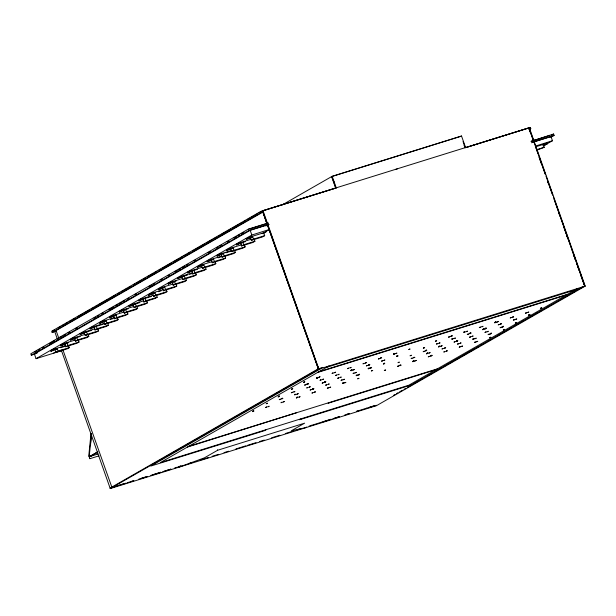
<?xml version="1.0" encoding="UTF-8"?>
<svg xmlns="http://www.w3.org/2000/svg" width="616" height="616" viewBox="0 0 616 616"><rect width="100%" height="100%" fill="white"/><g stroke="black" fill="none" stroke-linecap="round" stroke-linejoin="round"><path stroke-width="0.92" d="M90.544 444.644L91.461 434.457M91.014 433.441L88.781 455.725L89.189 456.756L97.929 454.023M91.522 433.541L89.189 456.756L97.952 451.736M331.793 176.515L335.874 188.034L260.861 211.388L51.713 331.223L52.129 332.386L54.87 331.531M58.173 327.974L60.676 326.542M62.339 325.587L64.01 324.632M65.681 323.677L67.344 322.722M69.847 321.29L71.51 320.335M73.181 319.381L74.844 318.426M77.347 316.994L82.352 314.122M84.015 313.167L89.851 309.825M91.522 308.87L94.025 307.438M95.688 306.483L97.359 305.528M99.022 304.574L108.193 299.314M109.864 298.36L115.693 295.018M117.363 294.063L119.866 292.631M121.529 291.676L123.2 290.721M124.863 289.766L127.366 288.334M129.037 287.379L130.7 286.425M133.202 284.985L134.865 284.03M136.536 283.075L141.541 280.211M143.205 279.256L145.707 277.824M147.37 276.869L149.041 275.914M150.712 274.959L153.207 273.527M154.878 272.572L156.541 271.618M159.044 270.178L160.714 269.223M162.378 268.268L171.548 263.017M173.219 262.062L179.056 258.72M180.719 257.765L182.39 256.81M184.053 255.856L186.556 254.416M188.219 253.461L189.89 252.506M192.392 251.074L194.055 250.119M195.726 249.164L204.897 243.913M206.56 242.958L212.397 239.609M214.068 238.654L216.562 237.222M218.233 236.267L219.904 235.312M221.567 234.357L230.738 229.106M232.401 228.151L238.238 224.802M239.909 223.847L242.411 222.415M244.075 221.46L245.745 220.505M247.409 219.55L249.911 218.118M251.582 217.163L253.245 216.208M254.916 215.254L257.411 213.821M259.082 212.867L262.97 210.641L529.321 127.697L585.2 286.117L376.561 405.644L110.256 488.565L61.223 349.888M53.746 330.592L54.547 330.13L52.452 330.8M52.129 332.386L261.269 212.551L263.379 211.804M54.608 331.416L263.009 212.012M282.428 204.797L332.163 176.299L461.523 136.02L465.604 147.54M265.735 225.987L268.514 224.401L268.014 222.992L248.44 229.083L30.8 353.784L31.3 355.193L34.973 354.046M34.735 352.098L36.398 351.143M38.061 350.188L39.732 349.233M42.227 347.801L43.898 346.846M49.727 343.505L54.724 340.64M60.561 337.298L62.224 336.344M63.895 335.389L65.558 334.434M68.06 333.002L69.724 332.047M75.56 328.705L77.223 327.75M93.886 318.202L95.549 317.248M97.22 316.293L98.883 315.338M101.386 313.906L103.049 312.951M108.886 309.609L113.883 306.745M115.546 305.79L118.049 304.358M119.712 303.403L121.383 302.448M123.046 301.494L124.717 300.539M127.212 299.106L128.883 298.152M134.712 294.81L136.375 293.855M148.88 286.694L151.374 285.262M153.045 284.307L154.708 283.352M160.537 280.018L162.208 279.063M168.037 275.722L169.708 274.767M174.705 271.902L177.2 270.47M178.871 269.515L180.534 268.561M182.205 267.606L184.7 266.174M186.371 265.219L188.034 264.264M193.871 260.922L195.534 259.967M208.031 252.806L210.533 251.374M216.362 248.032L218.025 247.078M219.696 246.123L221.36 245.168M227.196 241.826L228.859 240.871M233.857 238.007L236.359 236.575M238.022 235.62L239.693 234.665M241.356 233.71L243.859 232.278M333.472 181.866L334.018 181.543M31.3 355.193L248.941 230.492L268.514 224.401M61.7 350.666L36.059 358.666L34.396 353.984L250.188 230.345L267.945 224.732L318.849 369.061L110.256 488.565M268.014 222.992L267.444 223.315L262.97 210.641M36.059 358.666L251.844 235.027L269.592 229.414M55.086 349.996L55.91 352.337L58.089 351.089L57.265 348.748L50.997 351.266L50.812 350.735L52.984 349.488L65.566 345.599M64.857 344.398L65.681 346.739L67.86 345.491L67.036 343.15L60.768 345.668L60.584 345.137L62.755 343.89L75.337 340.001M74.628 338.8L75.452 341.141L77.624 339.893L76.808 337.553L70.54 340.063L70.355 339.539L72.526 338.292L85.108 334.403M84.4 333.202L85.224 335.543L87.395 334.296L86.579 331.955L80.311 334.465L80.118 333.941L82.298 332.694L94.879 328.805M94.171 327.604L94.995 329.937L97.166 328.698L96.342 326.357L90.082 328.867L89.89 328.343L92.069 327.096L104.651 323.207M103.942 322.006L104.766 324.339L106.938 323.1L106.114 320.759L99.846 323.269L99.661 322.745L101.84 321.498L114.414 317.61M113.714 316.408L114.53 318.741L116.709 317.502L115.885 315.161L109.617 317.671L109.432 317.148L111.611 315.9L124.186 312.012M123.485 310.81L124.301 313.144L126.48 311.904L125.656 309.563L119.389 312.073L119.204 311.55L121.375 310.302L133.957 306.414M133.249 305.213L134.072 307.546L136.251 306.306L135.428 303.965L129.16 306.475L128.975 305.952L131.146 304.704L143.728 300.816M143.02 299.615L143.844 301.948L146.023 300.708L145.199 298.367L138.931 300.877L138.746 300.354L140.918 299.106L153.5 295.218M152.791 294.017L153.615 296.35L155.786 295.11L154.97 292.769L148.702 295.28L148.518 294.756L150.689 293.509L163.271 289.62M162.562 288.419L163.386 290.752L165.558 289.505L164.742 287.171L158.474 289.682L158.281 289.158L160.46 287.911L173.042 284.022M172.334 282.821L173.158 285.154L175.329 283.907L174.505 281.574L168.245 284.084L168.053 283.553L170.232 282.313L182.813 278.424M182.105 277.223L182.929 279.556L185.1 278.309L184.276 275.976L178.009 278.486L177.824 277.955L180.003 276.715L192.577 272.826M191.876 271.625L192.7 273.958L194.872 272.711L194.048 270.378L187.78 272.888L187.595 272.357L189.774 271.117L202.348 267.228M201.648 266.027L202.464 268.36L204.643 267.113L203.819 264.78L197.551 267.29L197.366 266.759L199.545 265.519L212.12 261.631M211.419 260.429L212.235 262.762L214.414 261.515L213.59 259.182L207.322 261.692L207.138 261.161L209.309 259.921L221.891 256.033M221.183 254.832L222.006 257.165L224.185 255.917L223.362 253.584L217.094 256.094L216.909 255.563L219.08 254.323L231.662 250.435M230.954 249.234L231.778 251.567L233.957 250.319L233.133 247.986L226.865 250.496L226.68 249.965L228.852 248.725L241.434 244.837M240.725 243.636L241.549 245.969L243.72 244.721L242.904 242.388L236.636 244.899L236.452 244.367L238.623 243.12L251.205 239.239M250.496 238.038L246.408 239.301L246.215 238.769L248.394 237.522L263.671 232.802L264.68 235.674L262.501 236.914L251.32 240.371L250.496 238.038L252.675 236.79L253.492 239.124L251.32 240.371M267.891 226.411L268.43 226.111M50.997 351.266L53.169 350.019L52.984 349.488M60.768 345.668L67.036 343.15M70.54 340.063L76.808 337.553M80.311 334.465L82.482 333.225L82.298 332.694M90.082 328.867L92.254 327.627L92.069 327.096M99.846 323.269L102.025 322.029L101.84 321.498M109.617 317.671L115.885 315.161M119.389 312.073L121.568 310.834L121.375 310.302M129.16 306.475L131.339 305.236L131.146 304.704M138.931 300.877L141.102 299.63L140.918 299.106M148.702 295.28L150.874 294.032L150.689 293.509M158.474 289.682L164.742 287.171M168.245 284.084L170.416 282.836L170.232 282.313M178.009 278.486L180.188 277.238L180.003 276.715M187.78 272.888L189.959 271.641L189.774 271.117M197.551 267.29L199.73 266.043L199.545 265.519M207.322 261.692L213.59 259.182M217.094 256.094L219.265 254.847L219.08 254.323M226.865 250.496L229.036 249.249L228.852 248.725M236.636 244.899L238.808 243.651L245.43 241.595M246.408 239.301L248.579 238.053L248.394 237.522M53.453 353.253L56.734 351.366M262.185 233.656L269.223 229.622M263.964 233.102L266.466 231.67M68.515 345.484L69.269 347.632L67.098 348.879L55.91 352.337M78.286 339.886L79.041 342.034L76.861 343.281L65.681 346.739M88.057 334.288L88.812 336.436L86.633 337.684L75.452 341.141M97.821 328.69L98.583 330.838L96.404 332.086L85.224 335.543M107.592 323.092L108.354 325.24L106.175 326.488L94.995 329.937M117.363 317.494L118.118 319.642L115.947 320.89L104.766 324.339M127.135 311.896L127.889 314.045L125.718 315.292L114.53 318.741M136.906 306.298L137.661 308.447L135.489 309.694L124.301 313.144M146.677 300.7L147.432 302.849L145.261 304.096L134.072 307.546M156.449 295.103L157.203 297.251L155.024 298.498L143.844 301.948M166.22 289.505L166.975 291.653L164.795 292.9L153.615 296.35M175.991 283.907L176.746 286.055L174.567 287.302L163.386 290.752M185.755 278.309L186.517 280.457L184.338 281.704L173.158 285.154M195.526 272.711L196.288 274.859L194.109 276.107L182.929 279.556M205.297 267.113L206.052 269.261L203.881 270.509L192.7 273.958M215.069 261.515L215.823 263.663L213.652 264.903L202.464 268.36M224.84 255.917L225.595 258.065L223.423 259.305L212.235 262.762M234.611 250.319L235.366 252.468L233.195 253.707L222.006 257.165M244.383 244.721L245.137 246.87L242.958 248.109L231.778 251.567M254.154 239.124L254.909 241.272L252.729 242.511L241.549 245.969M460.968 136.336L461.523 136.02M528.905 127.928L466.289 147.44M528.674 128.39L530.337 127.435L530.769 128.629L529.098 129.583M530.953 141.357L553.607 134.011L554.107 135.42L550.773 137.337M531.454 142.773L554.107 135.42M551.104 135.443L553.607 134.011M545.868 143.975L547.316 143.143L547.509 143.674L542.881 145.684M543.312 145.992L552.475 140.741L551.012 136.636L533.795 141.742M547.509 143.674L543.42 144.953L544.251 147.286L536.921 150.15M89.451 456.679L97.42 452.113M90.598 456.317L97.744 452.229M89.235 456.733L89.928 458.674M321.413 368.299L150.774 466.073L264.541 430.646L266.435 429.56M329.029 365.927L160.283 462.616L408.793 385.231L577.538 288.55M253.8 411.041L252.406 411.634L253.8 411.041L252.722 411.034M279.533 396.296L278.147 396.889L279.533 396.296L278.455 396.288M317.679 377.454L317.987 377.7L316.593 378.293L317.987 377.7M281.397 398.629L282.605 398.144M281.828 398.383L282.136 398.637L281.52 398.991L282.906 398.398L282.136 398.637M307.145 383.876L308.223 383.891L306.837 384.484L308.223 383.891M318.749 377.231L319.696 376.884M308.1 383.529L306.891 384.022M319.488 377.231L318.872 377.585L320.135 376.638M294.964 394.294L295.272 394.548L294.656 394.895L296.042 394.302L294.71 394.44M296.673 397.343L297.751 397.358L296.365 397.951L297.751 397.358M297.628 397.004L296.419 397.489M312.766 388.75L313.074 389.004L312.458 389.358L313.844 388.765L312.512 388.896M324.363 382.105L325.571 381.612M324.794 381.858L325.749 381.512M325.102 382.105L324.486 382.459L325.879 381.866L324.978 381.751M350.781 370.401L351.99 369.916M351.212 370.154L352.167 369.808M351.52 370.409L350.904 370.763L352.298 370.17L351.397 370.054M306.337 426.988L306.506 427.458L291.329 430.784L304.62 423.169L217.633 450.257L204.343 457.873L178.455 467.328L178.286 466.859L180.965 465.881M368.676 364.718L369.754 364.734L368.368 365.327L369.754 364.734M369.623 364.372L368.422 364.865M381.011 358.073L380.395 358.427L381.658 357.48M342.35 383.237L343.559 382.744M342.789 382.983L343.097 383.237L342.481 383.591L343.867 382.998L343.097 383.237M356.487 375.136L356.795 375.39L356.179 375.737L357.565 375.144L356.233 375.283M368.091 368.491L369.292 367.998M368.522 368.237L368.83 368.491L368.214 368.845L369.6 368.252L368.83 368.491M394.61 353.492L394.918 353.746L393.532 354.339L394.918 353.746M358.535 374.497L358.843 374.751L358.227 375.106L359.613 374.505L358.843 374.751M370.139 367.852L371.34 367.359M370.57 367.606L370.878 367.852L370.262 368.206L371.648 367.613L370.878 367.852M296.604 412.712L187.426 447.062M383.706 363.509L384.654 363.171L383.452 363.656M396.55 356.148L397.759 355.663M396.989 355.902L397.297 356.156L396.681 356.51L398.067 355.909L397.297 356.156M384.007 363.763L383.398 364.118L384.784 363.525L383.884 363.409M329.475 402.471L328.12 403.249L435.935 369.677M301.532 418.634L299.638 419.719L411.465 384.892L582.105 287.125M399.561 365.419L400.77 364.934M400 365.173L400.308 365.427L399.692 365.773L401.078 365.18L400.308 365.427M413.698 357.319L414.006 357.573L413.39 357.927L414.776 357.334L413.444 357.465M425.294 350.673L426.503 350.188M425.733 350.427L426.688 350.08M451.821 335.681L452.129 335.928L450.743 336.529L452.129 335.928M426.041 350.681L425.425 351.028L426.811 350.435L425.91 350.319M413.128 361.084L414.214 361.091L412.82 361.684L414.214 361.091M438.869 346.338L439.947 346.346L438.553 346.939L439.947 346.346M452.152 338.723L453.107 338.384M463.748 332.078L464.703 331.739M464.187 331.832L464.487 332.086L463.871 332.432L465.265 331.839L464.487 332.086M414.083 360.737L412.874 361.23M427.604 352.991L427.912 353.245L426.526 353.838L427.912 353.245M439.816 345.992L438.615 346.485M452.46 338.977L451.844 339.331L453.23 338.738L452.329 338.623M430.93 355.54L432.008 355.548L430.623 356.14L432.008 355.548M469.954 333.179L470.901 332.84M431.885 355.193L430.676 355.686M457.742 340.802L456.356 341.395L457.742 340.802L456.41 340.941M470.254 333.433L469.646 333.787L471.032 333.194L470.131 333.079M484.161 329.106L482.775 329.699L484.161 329.106L483.083 329.09M495.888 321.96L496.196 322.207L494.81 322.799L496.196 322.207M485.362 328.382L486.317 328.043L485.108 328.528M485.67 328.636L485.054 328.99L486.44 328.397L485.539 328.282M472.742 339.046L474.127 338.454M473.18 338.8L473.481 339.054L472.865 339.408L474.258 338.808L473.481 339.054M502.44 326.542L503.518 326.549L502.132 327.142L503.518 326.549M491.183 333.194L491.483 333.449L490.097 334.041L491.483 333.449M503.395 326.195L502.186 326.688M528.859 314.838L529.937 314.853L528.551 315.446L529.937 314.853M540.455 308.192L541.41 307.846M529.814 314.499L528.605 314.984M541.195 308.2L540.578 308.547L541.841 307.6M393.401 395.426L395.064 394.479M396.411 393.632L398.044 392.692M399.684 391.753L402.425 390.259M404.027 389.327L405.705 388.38M407.299 387.456L412.25 384.63M413.837 383.706L415.5 382.752M416.932 381.874L419.719 380.349M421.321 379.418L423.046 378.44M428.875 375.106L431.377 373.673M439.616 368.93L441.279 367.975M443.867 366.512L445.537 365.558M447.201 364.603L448.864 363.648M450.242 362.786L453.03 361.261M454.585 360.345L457.195 358.882M458.858 357.927L460.522 356.972M462.192 356.017L464.687 354.585M465.396 354.146L467.059 353.191M468.56 352.29L471.356 350.766M472.888 349.857L474.551 348.902M477.184 347.424L478.848 346.469M480.511 345.514L482.182 344.567M488.011 341.226L490.505 339.793M498.667 335.073L500.331 334.118M503.002 332.632L504.666 331.678M506.329 330.723L508 329.768M509.478 328.875L512.158 327.389M513.829 326.434L516.323 325.002M516.963 324.586L519.658 323.092M521.321 322.137L523.823 320.705M527.696 318.41L529.36 317.456M531.931 316L533.595 315.046M535.258 314.091L537.976 312.597M539.647 311.642L541.31 310.687M547.139 307.346L549.634 305.913M562.131 298.752L563.794 297.798M565.457 296.843L567.128 295.896M568.522 295.018L571.294 293.509M572.957 292.554L575.452 291.122M577.123 290.167L578.786 289.212M580.449 288.257L582.952 286.825M529.321 127.697L528.613 128.013L530.337 127.435M318.68 368.584L318.31 368.791L317.64 365.996M584.784 286.34L585.154 286.132L318.48 369.269L268.183 227.242M530.769 128.629L529.313 129.083L533.387 140.587M533.125 140.671L549.611 135.497M535.35 146.115L552.475 140.741M535.658 146.8L547.316 143.143M536.521 149.711L544.251 147.286M461.153 136.228L331.608 176.615L335.689 188.134L336.244 187.818L332.163 176.299M395.51 169.462L397.343 168.892M465.95 147.532L528.952 127.912L537.891 153.253M262.416 210.957L336.067 188.011M249.688 228.936L267.09 223.516L262.601 210.849L266.905 223.623L262.824 212.112M267.69 224.948L269.184 224.478M52.868 331.962L56.433 330.846M34.396 353.984L37.153 353.13M320.097 368.237L322.838 367.382M326.349 367.436L574.967 290.02M318.788 371.771L567.398 294.356M317.54 372.488L566.158 295.072M317.856 377.346L316.901 377.693L317.209 377.947M393.84 353.738L394.794 353.392M451.051 335.92L452.005 335.574M496.072 321.852L495.118 322.199L495.426 322.453M316.647 377.839L317.425 377.593M380.449 357.973L381.227 357.727M393.585 353.877L394.356 353.638M494.864 322.345L495.634 322.106M484.037 328.752L483.391 329.344M451.898 338.869L452.922 338.484M469.7 333.325L470.724 332.94M278.632 396.18L279.41 395.942M457.619 340.448L456.972 341.048M358.281 374.644L359.49 374.151M426.834 353.23L427.789 352.883M490.405 333.433L491.36 333.094M295.272 394.548L296.042 394.302M313.074 389.004L313.844 388.765M356.795 375.39L357.565 375.144M414.006 357.573L414.776 357.334M89.882 458.704L99.014 455.848M253.669 410.687L253.022 411.288M188.789 446.284L437.291 368.899M111.858 487.164L62.955 349.98M111.057 487.78L119.658 485.085M121.052 484.669L125.587 483.252M126.981 482.805L133.764 480.711M138.877 479.102L147.386 476.468M150.774 475.398L161.007 472.226L152.83 474.79M162.67 471.694L170.994 469.115L164.649 471.109M311.041 425.51L321.198 422.33M322.884 421.821L331.208 419.211M334.727 418.133L339.393 416.662M346.569 414.445L349.303 413.59M356.595 411.326L366.682 408.162M368.437 407.638L374.875 405.613M376.23 405.197L376.561 405.644M115.546 486.401L110.087 488.095L318.495 368.691L267.59 224.932L318.48 369.269M119.181 485.269L125.549 483.283M131 481.589L133.734 480.734M141.01 478.47L147.37 476.491M174.651 467.991L177.377 467.144M178.286 466.859L181.035 466.004M188.35 463.725L191.091 462.878M200.239 460.029L208.47 457.465M212.127 456.325L218.534 454.331M224.024 452.621L228.598 451.197M235.913 448.918L245.969 445.784M247.801 445.214L256.033 442.65M259.69 441.51L264.264 440.086M271.579 437.814L279.818 435.25M285.3 433.541L293.532 430.977M297.189 429.837L301.763 428.413M309.078 426.133L311.812 425.286M320.936 422.445L330.969 419.319M332.794 418.749L339.177 416.762M344.652 415.061L349.21 413.636M356.51 411.365L359.244 410.518M366.543 408.239L374.813 405.651L374.921 406.16M246.215 238.769L252.675 236.79M236.452 244.367L238.246 243.813M253.492 239.124L264.68 235.674M226.68 249.965L233.864 247.748M243.72 244.721L254.909 241.272M216.909 255.563L224.093 253.345M225.895 252.791L232.186 250.843M233.957 250.319L245.137 246.87M207.138 261.161L212.528 259.498M217.918 257.835L220.613 257.003M224.185 255.917L235.366 252.468M197.366 266.759L203.819 264.78M214.414 261.515L225.595 258.065M187.595 272.357L194.048 270.378M194.787 270.139L197.482 269.308M204.643 267.113L215.823 263.663M177.824 277.955L187.711 274.905M189.505 274.351L192.2 273.519M194.872 272.711L206.052 269.261M168.053 283.553L176.145 281.058M185.1 278.309L196.288 274.859M158.281 289.158L160.083 288.596M161.877 288.042L164.572 287.21M175.329 283.907L186.517 280.457M148.518 294.756L154.97 292.769M158.397 291.699L161.092 290.868M165.558 289.505L176.746 286.055M138.746 300.354L151.32 296.465M155.786 295.11L166.975 291.653M128.975 305.952L139.755 302.618M146.023 300.708L157.203 297.251M119.204 311.55L128.19 308.77M136.251 306.306L147.432 302.849M109.432 317.148L111.226 316.585M113.929 315.754L116.624 314.922M126.48 311.904L137.661 308.447M99.661 322.745L106.114 320.759M110.441 319.411L113.144 318.58M116.709 317.502L127.889 314.045M89.89 328.343L96.342 326.357M97.082 326.118L103.373 324.178M106.938 323.1L118.118 319.642M80.118 333.941L86.579 331.955M87.31 331.716L91.799 330.33M97.166 328.698L108.354 325.24M70.355 339.539L72.149 338.985M77.539 337.314L80.234 336.482M87.395 334.296L98.583 330.838M60.584 345.137L68.669 342.635M77.624 339.893L88.812 336.436M50.812 350.735L57.265 348.748M60.691 347.678L65.188 346.292M67.86 345.491L79.041 342.034M58.089 351.089L69.269 347.632M545.145 144.39L545.329 144.914M534.311 140.063L534.811 141.48M566.889 236.005L567.86 238.731M573.665 255.039L575.282 259.575M576.899 264.102L579.155 270.447L578.208 267.791M580.449 274.074L584.646 285.855L579.81 272.31M531.878 140.825L532.378 142.242M535.666 147.024L545.299 174.228M545.945 176.037L552.691 195.079M553.33 196.897L560.075 215.939M560.714 217.756L584.8 285.762M528.705 127.989L530.237 132.325M532.386 138.384L533.31 140.979M539.154 157.48L541.395 163.81M547.793 181.897L548.756 184.608M558.358 211.735L559.959 216.255M563.802 227.104L567.967 238.854M571.81 249.703L575.329 259.652M463.032 141.534L465.219 147.717M464.094 145.168L465.034 147.817M266.228 220.821L267.19 223.531M260.861 211.388L261.269 212.551M250.188 230.345L251.844 235.027M248.44 229.083L248.941 230.492M217.471 449.78L217.633 450.257M56.087 330.569L58.905 338.538M54.67 331.385L57.427 339.385M539.169 156.88L545.237 174.074M547.793 181.32L552.583 194.895M554.177 199.422L564.395 228.39M565.034 230.199L571.74 249.21M573.658 254.647L579.086 270.031M580.68 274.559L584.507 285.424M238.623 243.12L238.808 243.651M209.309 259.921L209.502 260.445M160.46 287.911L160.645 288.434M111.611 315.9L111.796 316.431M72.526 338.292L72.711 338.823M62.755 343.89L62.94 344.421M266.728 403.434L266.112 403.788L267.498 403.195L266.728 403.434M292.046 388.927L291.43 389.281L292.816 388.688L292.046 388.927M304.081 382.036L303.465 382.382L304.851 381.789L304.081 382.036M266.158 407.191L265.542 407.546L266.928 406.953L266.158 407.191M279.856 399.345L279.248 399.699L280.634 399.106L279.856 399.345M291.892 392.446L291.276 392.8L292.669 392.207L291.892 392.446M305.182 384.838L304.566 385.192L305.952 384.6L305.182 384.838M268.437 406.483L267.821 406.837L269.207 406.244L268.437 406.483M294.171 391.738L293.555 392.092L294.941 391.499L294.171 391.738M281.566 402.394L280.95 402.748L282.344 402.156L281.566 402.394M307.307 387.649L306.691 388.003L308.077 387.41L307.307 387.649M320.59 380.041L319.974 380.395L321.36 379.803L320.59 380.041M332.625 373.142L332.009 373.496L333.395 372.903L332.625 373.142M283.845 401.686L283.229 402.04L284.615 401.447L283.845 401.686M297.543 393.84L296.935 394.186L298.321 393.593L297.543 393.84M309.579 386.94L308.963 387.295L310.356 386.702L309.579 386.94M322.861 379.333L322.253 379.679L323.639 379.086L322.861 379.333M334.896 372.434L334.28 372.788L335.674 372.195L334.896 372.434M310.68 389.743L310.064 390.097L311.45 389.505L310.68 389.743M322.715 382.852L322.099 383.206L323.485 382.613L322.715 382.852M335.997 375.244L335.381 375.591L336.767 374.998L335.997 375.244M348.032 368.345L347.416 368.699L348.802 368.106L348.032 368.345M299.368 396.85L298.752 397.205L300.138 396.612L299.368 396.85M338.392 374.497L337.776 374.851L339.162 374.259L338.392 374.497M350.419 367.606L349.803 367.952L351.197 367.359L350.419 367.606M312.505 392.762L311.889 393.116L313.275 392.523L312.505 392.762M326.203 384.915L325.587 385.262L326.981 384.669L326.203 384.915M338.238 378.016L337.622 378.37L339.008 377.777L338.238 378.016M363.555 363.509L362.94 363.864L364.325 363.271L363.555 363.509M314.776 392.053L314.16 392.407L315.554 391.815L314.776 392.053M328.482 384.207L327.866 384.553L329.252 383.96L328.482 384.207M340.517 377.308L339.901 377.662L341.287 377.069L340.517 377.308M353.8 369.7L353.184 370.054L354.57 369.454L353.8 369.7M365.835 362.801L365.219 363.155L366.605 362.562L365.835 362.801M327.912 387.965L327.296 388.319L328.682 387.726L327.912 387.965M341.611 380.118L341.002 380.465L342.388 379.872L341.611 380.118M353.646 373.219L353.03 373.573L354.423 372.98L353.646 373.219M366.928 365.611L366.32 365.958L367.706 365.365L366.928 365.611M378.963 358.712L378.347 359.066L379.741 358.474L378.963 358.712M329.96 387.325L329.344 387.68L330.73 387.087L329.96 387.325M343.659 379.479L343.05 379.826L344.436 379.233L343.659 379.479M355.694 372.58L355.078 372.934L356.471 372.341L355.694 372.58M382.113 360.884L381.497 361.23L382.882 360.637L382.113 360.884M345.145 382.598L344.529 382.952L345.915 382.359L345.145 382.598M384.161 360.245L383.545 360.599L384.931 360.006L384.161 360.245M396.196 353.345L395.58 353.7L396.966 353.107L396.196 353.345M358.273 378.509L357.657 378.863L359.051 378.27L358.273 378.509M371.979 370.663L371.363 371.009L372.749 370.416L371.979 370.663M409.332 349.257L408.716 349.611L410.102 349.018L409.332 349.257M384.892 370.224L384.276 370.578L385.67 369.977L384.892 370.224M398.598 362.37L397.982 362.724L399.368 362.131L398.598 362.37M410.626 355.478L410.017 355.832L411.403 355.24L410.626 355.478M423.916 347.863L423.3 348.217L424.686 347.624L423.916 347.863M435.943 340.971L435.335 341.326L436.721 340.733L435.943 340.971M398.028 366.135L397.412 366.481L398.798 365.889L398.028 366.135M411.727 358.281L411.111 358.635L412.504 358.042L411.727 358.281M423.762 351.389L423.146 351.736L424.532 351.143L423.762 351.389M437.044 343.774L436.428 344.128L437.822 343.536L437.044 343.774M449.079 336.883L448.463 337.237L449.849 336.644L449.079 336.883M439.323 343.066L438.707 343.42L440.093 342.827L439.323 343.066M415.715 360.622L415.099 360.976L416.485 360.383L415.715 360.622M429.414 352.775L428.798 353.13L430.191 352.537L429.414 352.775M441.449 345.876L440.833 346.231L442.219 345.638L441.449 345.876M454.731 338.269L454.115 338.623L455.509 338.03L454.731 338.269M466.766 331.377L466.15 331.724L467.536 331.131L466.766 331.377M428.844 356.533L428.236 356.887L429.622 356.294L428.844 356.533M442.55 348.687L441.934 349.033L443.32 348.44L442.55 348.687M454.585 341.788L453.969 342.142L455.355 341.549L454.585 341.788M467.867 334.18L467.251 334.534L468.637 333.941L467.867 334.18M479.903 327.281L479.287 327.635L480.673 327.042L479.903 327.281M444.937 347.94L444.328 348.294L445.715 347.701L444.937 347.94M482.29 326.542L481.673 326.896L483.06 326.303L482.29 326.542M444.375 351.697L443.759 352.052L445.145 351.459L444.375 351.697M458.073 343.851L457.457 344.205L458.843 343.613L458.073 343.851M470.108 336.96L469.492 337.306L470.878 336.713L470.108 336.96M446.646 350.989L446.03 351.343L447.424 350.75L446.646 350.989M460.352 343.143L459.736 343.497L461.122 342.904L460.352 343.143M472.38 336.244L471.771 336.598L473.157 336.005L472.38 336.244M497.697 321.745L497.089 322.091L498.475 321.498L497.697 321.745M459.782 346.9L459.166 347.255L460.552 346.662L459.782 346.9M485.516 332.155L484.9 332.509L486.286 331.916L485.516 332.155M498.798 324.547L498.182 324.901L499.576 324.309L498.798 324.547M510.833 317.648L510.217 318.002L511.603 317.409L510.833 317.648M461.831 346.261L461.215 346.615L462.601 346.023L461.831 346.261M475.529 338.415L474.913 338.769L476.307 338.176L475.529 338.415M487.564 331.524L486.948 331.87L488.334 331.277L487.564 331.524M500.847 323.908L500.231 324.262L501.624 323.67L500.847 323.908M512.882 317.017L512.266 317.363L513.652 316.77L512.882 317.017M474.967 342.173L474.351 342.527L475.737 341.934L474.967 342.173M488.665 334.326L488.049 334.68L489.435 334.088L488.665 334.326M500.7 327.427L500.084 327.781L501.47 327.188L500.7 327.427M513.983 319.82L513.367 320.174L514.753 319.581L513.983 319.82M526.018 312.928L525.402 313.275L526.788 312.682L526.018 312.928M477.015 341.541L476.399 341.888L477.785 341.295L477.015 341.541M516.031 319.18L515.415 319.535L516.801 318.942L516.031 319.18M528.066 312.289L527.45 312.635L528.836 312.043L528.066 312.289M490.143 337.445L489.528 337.799L490.921 337.206L490.143 337.445M503.85 329.599L503.233 329.953L504.62 329.36L503.85 329.599M515.877 322.699L515.261 323.054L516.655 322.461L515.877 322.699"/></g></svg>
